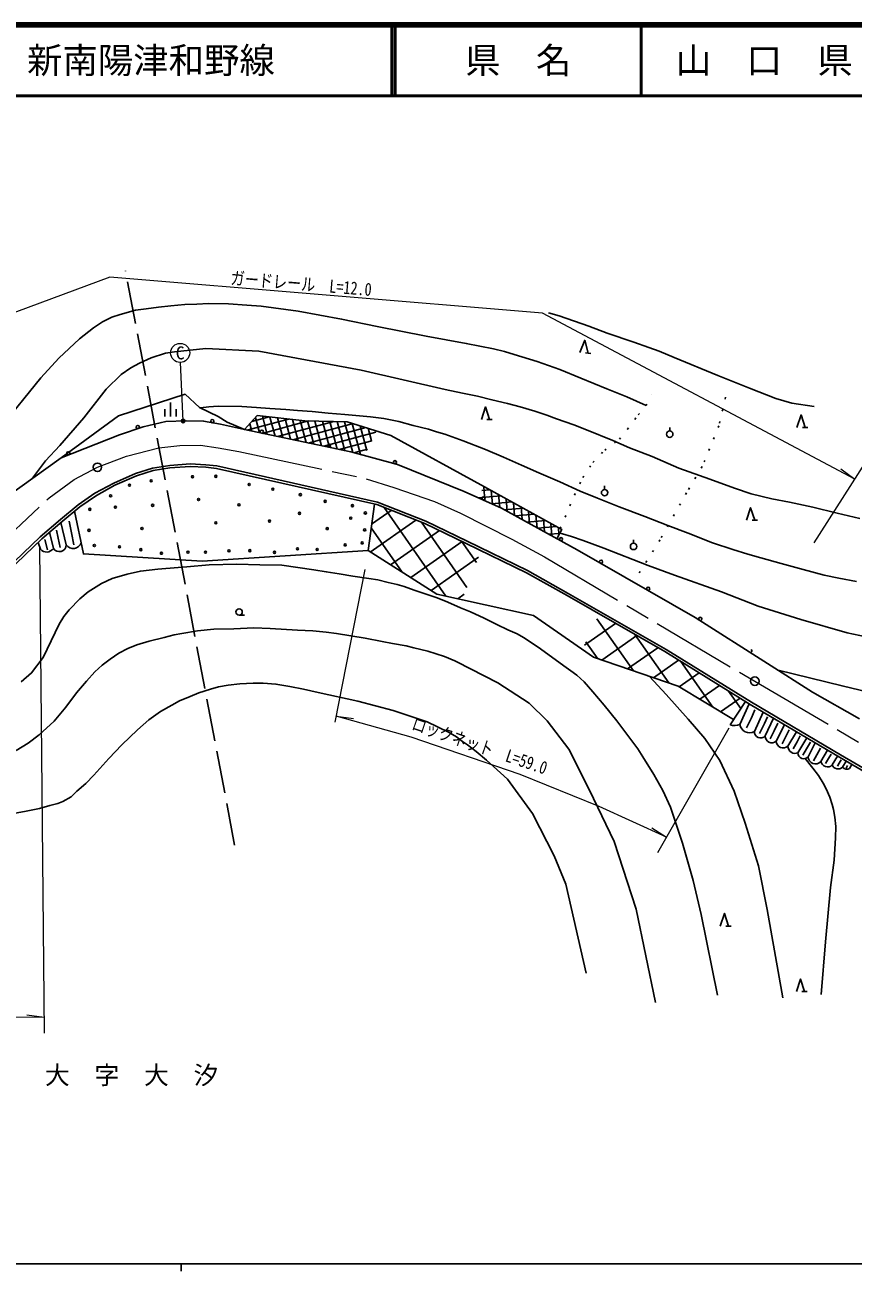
# Model space of a CAD drawing. Units: millimetres at full size, sheet at 1:1000; details may follow other scales. Extents: x 40000 to 680000, y 20000 to 380000.
# Drawn here: x 245929 to 362928, y 204000 to 380000 of the extents above; entities that cross this region are included whole.
import ezdxf
from ezdxf.enums import TextEntityAlignment as Align

# ---------------------------------------------------------------- set-up
doc = ezdxf.new("R2010")
doc.units = ezdxf.units.MM
doc.header["$LTSCALE"] = 1000
for name, pattern in [('CHAIN', [18.5, 12, -1.5, 3.5, -1.5]), ('DASHED', [7.5, 6, -1.5]), ('DOTTED', [1.75, 0.25, -1.5])]:
    doc.linetypes.add(name, pattern=pattern)
for name, color, linetype, lineweight in [('M-BGD', 7, 'Continuous', 25), ('M-BMK', 2, 'CHAIN', 13), ('M-BMK-ROW', 30, 'DASHED', 25), ('M-BMK-SRVR', 3, 'Continuous', 25), ('M-STR-HTXT', 7, 'Continuous', 13), ('M-STR-STRC', 7, 'Continuous', 25), ('M-TTL', 2, 'Continuous', 140), ('M-TTL-BAND', 7, 'Continuous', 25), ('M-TTL-LINE', 7, 'Continuous', 50)]:
    doc.layers.add(name, color=color, linetype=linetype, lineweight=lineweight)
doc.layers.add('M-BMK-HTXT', color=7, linetype='Continuous')
doc.layers.add('M-TTL-TXT', color=7, linetype='Continuous')
doc.styles.add('ＭＳ ゴシック', font='')
doc.styles.get('ＭＳ ゴシック').set_extended_font_data('MS Gothic')

msp = doc.modelspace()

# ---------------------------------------------------------------- hatches: boundary and pattern name
at = {"layer": 'M-STR-STRC'}
msp.add_hatch(color=256, dxfattribs=at).paths.add_polyline_path([(268462, 324253, -1), (268121, 323887, -1)])

# ---------------------------------------------------------------- linework, layer by layer
at = {"layer": 'M-BGD'}
for p, q in [((325105, 333666), (325855, 333616)), ((265695, 324687), (265695, 325732)), ((266495, 324687), (266495, 326679)), ((267295, 324687), (267295, 325732)), ((283150, 324336), (277297, 322768)), ((280417, 324639), (277985, 323987)), ((279067, 322397), (278493, 324537)), ((286005, 324066), (279465, 322313)), ((280163, 322167), (279473, 324744)), ((281260, 321937), (280540, 324625)), ((282357, 321707), (281607, 324507)), ((289579, 323988), (281632, 321859)), ((283454, 321477), (282674, 324389)), ((284551, 321247), (283741, 324271)), ((285648, 321017), (284808, 324153)), ((286745, 320787), (285865, 324069)), ((287842, 320557), (286907, 324046)), ((288939, 320327), (287948, 324024)), ((290036, 320097), (288989, 324001)), ((291133, 319867), (290031, 323978)), ((292234, 319619), (291072, 323956)), ((311203, 324257), (311956, 324257)), ((277970, 322627), (277690, 323669)), ((292310, 323685), (283800, 321404)), ((294100, 323129), (285967, 320950)), ((295521, 322475), (288135, 320495)), ((293350, 319318), (292168, 323729)), ((294230, 319897), (293297, 323378)), ((294905, 321244), (294427, 323028)), ((295579, 322590), (295556, 322677)), ((337026, 322653), (337026, 323162)), ((355788, 323145), (356540, 323145)), ((294922, 321279), (290302, 320041)), ((294323, 320083), (292413, 319571)), ((313163, 313487), (309971, 313208)), ((311590, 314353), (310484, 314256)), ((310922, 312790), (310750, 314750)), ((311966, 312331), (311799, 314238)), ((313010, 311873), (312853, 313657)), ((327823, 314396), (327823, 314904)), ((305415, 299339), (296662, 311839)), ((314736, 312621), (311877, 312370)), ((316309, 311754), (313690, 311525)), ((314062, 311320), (313908, 313077)), ((315117, 310737), (314963, 312496)), ((316171, 310154), (316017, 311915)), ((301162, 310064), (294723, 305555)), ((297677, 311439), (294912, 309503)), ((308370, 300566), (301933, 309760)), ((317882, 310888), (315258, 310659)), ((319455, 310022), (316826, 309792)), ((317226, 309571), (317072, 311334)), ((318281, 308988), (318127, 310753)), ((319336, 308405), (319181, 310173)), ((348653, 310031), (349405, 310031)), ((249954, 306064), (249396, 308340)), ((251775, 306555), (251023, 309741)), ((299244, 302704), (294843, 308989)), ((304488, 308578), (297589, 303747)), ((321028, 309156), (318394, 308925)), ((321504, 308194), (319962, 308059)), ((320391, 307822), (320236, 309592)), ((321381, 307973), (321291, 309011)), ((247796, 306913), (248115, 305965)), ((249139, 305858), (248764, 307343)), ((307723, 307028), (300456, 301939)), ((309734, 304068), (307629, 307073)), ((331913, 306792), (331913, 307300)), ((310030, 304829), (303322, 300131)), ((307988, 299583), (307104, 298965)), ((276191, 296640), (276941, 296640)), ((331892, 288767), (326733, 296136)), ((329364, 295477), (324961, 292394)), ((326882, 290473), (325194, 292885)), ((332359, 293759), (327410, 290294)), ((336901, 287062), (332112, 293901)), ((335355, 292042), (331076, 289045)), ((338282, 290276), (334741, 287797)), ((343096, 283662), (338605, 290076)), ((341175, 288488), (338367, 286521)), ((344069, 286699), (341291, 284753)), ((347068, 283438), (345331, 285919)), ((346963, 284910), (344215, 282986)), ((347726, 284438), (345550, 281130)), ((346949, 281211), (348237, 284123)), ((348982, 280203), (350233, 282939)), ((350509, 279577), (351692, 282076)), ((352067, 278828), (353224, 281171)), ((353718, 278140), (354917, 280170)), ((355141, 277209), (356380, 279305)), ((356592, 276643), (357563, 278606)), ((358381, 275986), (359317, 277569)), ((359967, 275479), (360715, 276743)), ((361438, 275162), (361941, 276028)), ((361943, 275045), (362142, 275413)), ((362440, 274971), (362773, 275544)), ((344946, 252734), (345698, 252734)), ((355707, 243468), (356459, 243468))]:
    msp.add_line(p, q, dxfattribs=at)
at = {"layer": 'M-BGD', "linetype": 'DASHED'}
for p, q in [((347891, 280735), (348560, 282140)), ((348560, 282140), (349046, 283261)), ((350406, 281333), (350856, 282272)), ((349684, 279936), (350406, 281333)), ((351216, 279170), (351760, 280279)), ((351760, 280279), (352297, 281384)), ((353484, 279597), (353901, 280453)), ((352914, 278483), (353484, 279597)), ((354468, 277750), (355017, 278734)), ((355017, 278734), (355473, 279578)), ((356365, 277773), (356891, 278717)), ((355844, 276841), (356365, 277773)), ((357342, 276064), (357819, 276930)), ((357819, 276930), (358324, 277844)), ((359029, 275676), (359437, 276382)), ((359437, 276382), (359816, 277026)), ((360706, 275309), (360957, 275734)), ((360957, 275734), (361226, 276194))]:
    msp.add_line(p, q, dxfattribs=at)
at = {"layer": 'M-BGD'}
for points in [[(242354, 323020), (248176, 330173), (250710, 332955), (253635, 335686), (255632, 337221), (256880, 338046), (258205, 338717), (259395, 339120), (261564, 339696), (263062, 339907), (264809, 340156), (266556, 340310), (268514, 340502), (270204, 340578), (271885, 340651), (274686, 340603), (277296, 340436), (279283, 340268), (284530, 339585), (290662, 338443), (295704, 337404), (302616, 336053), (308280, 335015), (312126, 334235), (313685, 333872), (315044, 333471), (318315, 332472), (321479, 331335), (324468, 330095), (328131, 328607), (330961, 327495), (333696, 326234)], [(357409, 326106), (354276, 326572), (352010, 327238), (348277, 328704), (343811, 330503), (337633, 333019), (335516, 333900), (334051, 334435), (331935, 335209), (328206, 336469), (325612, 337434), (321399, 338906), (319902, 339358)], [(324319, 333718), (325019, 335458), (325481, 333641)], [(363888, 310278), (360661, 311044), (357232, 311871), (353924, 312596), (351433, 313088), (348548, 313794), (346188, 314560), (342679, 315850), (338322, 317422), (334542, 319042), (331355, 320252), (328995, 321300), (325284, 322812), (323462, 323519), (321042, 324386), (319650, 324890), (317956, 325454), (315897, 326082), (314082, 326525), (311903, 327070), (309866, 327573), (307769, 327977), (305308, 328501), (293453, 331231), (278960, 333934), (271495, 334290), (267051, 333824), (265781, 333634), (263781, 332968), (262099, 332222), (260877, 331556), (259539, 330608), (257405, 328569), (254251, 324489), (250877, 320600), (248860, 318448), (247022, 315965)], [(321086, 307438), (321800, 308731), (310864, 314753), (297627, 322034), (291464, 323947), (285492, 324077), (278757, 324823), (276928, 322845), (274481, 323884), (273253, 324686), (270610, 325972), (268579, 327849), (259164, 324808), (251061, 318870), (243369, 313337), (232873, 307160), (227203, 300096), (222235, 294146), (220231, 290258)], [(363402, 301370), (360919, 301851), (358860, 302293), (355883, 303068), (352746, 303953), (349917, 304722), (348069, 305242), (345933, 305915), (343076, 306855), (339645, 308218), (336756, 309308), (333489, 310572), (329864, 311946), (326797, 313153), (324373, 314154), (321497, 315446), (318524, 316734), (316100, 317840), (313554, 318939), (310989, 320052), (307864, 321270), (305230, 322218), (304056, 322514), (302938, 322910), (300802, 323442), (298737, 323982), (296657, 324408), (294755, 324660), (293196, 324804), (291140, 324993), (288783, 325182), (286511, 325381), (284420, 325552), (282779, 325705), (280529, 325849), (278663, 325985), (276580, 326093), (273227, 326156), (271916, 326048), (270738, 325910)], [(310416, 324257), (310999, 326039), (311581, 324257)], [(251061, 318870), (259276, 322095), (262656, 323232), (265848, 323984), (268690, 324084), (271169, 324049), (273557, 323601), (276928, 322845), (291957, 319694), (298563, 317914), (307980, 314082), (313260, 311763), (323941, 305860), (340633, 296289), (350830, 289802), (357200, 285778), (363840, 281997)], [(355001, 323145), (355583, 324927), (356165, 323145)], [(239654, 299650), (248097, 307698), (250959, 310161), (253453, 312203), (255830, 313852), (258483, 315302), (261557, 316661), (263956, 317408), (266384, 317783), (269272, 317988), (271503, 317889), (273033, 317731), (295743, 312589), (302577, 309892), (308423, 307092), (316951, 302942), (322696, 299714), (336500, 291801), (348571, 284339), (361167, 276894), (369810, 271871)], [(369642, 271552), (360985, 276583), (348385, 284031), (336316, 291491), (322518, 299401), (316784, 302623), (308267, 306768), (302433, 309562), (295637, 312244), (272974, 317375), (271476, 317530), (269277, 317628), (266425, 317425), (264038, 317056), (261683, 316323), (258642, 314979), (256019, 313545), (253670, 311916), (251190, 309885), (248339, 307431), (239904, 299391)], [(295293, 312322), (294407, 305755), (270972, 304242), (254190, 305278), (252930, 311309)], [(347866, 310031), (348448, 311813), (349030, 310031)], [(367449, 293010), (362097, 294136), (355524, 296013), (349515, 297890), (344351, 299954), (337684, 302300), (334000, 303637), (327709, 306077), (324798, 307203), (323138, 307752), (321864, 308102), (321513, 308210)], [(346044, 281881), (338209, 286616), (326268, 290682), (317770, 296604), (304126, 299624), (294407, 305755)], [(343777, 242984), (341470, 254353), (340355, 259167), (338806, 264424), (337140, 269538), (336050, 271853), (334796, 274114), (333235, 276635), (332499, 277752), (331082, 279659), (329555, 281702), (327756, 283936), (326148, 285788), (324922, 287205), (323905, 288157), (323068, 288785), (322087, 289493), (320336, 290738), (318428, 292100), (316356, 293462), (315457, 293979), (314176, 294579), (312595, 295314), (310796, 296213), (308861, 297085), (307471, 297684), (305672, 298474), (304173, 299101), (302347, 299700), (300929, 300190), (299485, 300708), (298531, 300953), (297250, 301253), (295778, 301607), (294497, 301797), (292262, 302124), (290329, 302456), (288491, 302764), (286729, 303033), (284506, 303381), (282239, 303686), (279105, 303765), (275890, 303826), (271957, 303740), (268798, 303487), (267573, 303390), (264686, 303149), (262256, 302859), (260364, 302450), (258278, 301806), (256762, 301118), (254887, 299935), (253693, 298926), (252178, 297389), (251444, 296426), (250755, 295371), (248504, 290661), (246874, 288482), (245383, 287244)], [(335012, 241951), (332261, 255113), (329177, 264693), (325676, 271941), (322759, 277689), (319702, 281690), (317174, 284186), (312756, 287102), (306964, 290057), (306681, 290178), (305227, 290799), (302862, 291536), (300881, 292042), (299790, 292311), (297870, 292633), (296418, 292918), (293987, 293381), (289950, 294031), (288492, 294216), (286616, 294424), (284440, 294517), (280574, 294771), (278282, 294841), (275434, 294725), (272610, 294656), (270318, 294424), (268119, 294054), (267017, 293844), (265582, 293497), (263475, 292988), (261762, 292456), (260489, 291923), (259215, 291276), (257965, 290420), (256831, 289587), (255807, 288650), (254626, 287308), (253214, 285688), (251686, 283629), (250042, 281686), (247958, 279742), (246407, 278539), (244683, 277535)], [(483154, 290192), (474404, 287781), (466400, 285899), (459613, 284531), (450232, 283116), (442798, 282054), (436957, 281524), (431288, 280820), (424313, 280371), (415187, 279932), (406691, 279401), (400850, 279578), (395186, 280109), (388106, 280993), (379256, 282585), (368813, 284885), (361379, 286654), (352339, 288849)], [(243821, 268519), (246104, 268960), (247999, 269341), (249441, 269737), (250572, 270019), (251307, 270302), (252466, 270966), (253272, 271771), (254530, 272873), (255675, 274018), (257771, 276412), (259609, 278305), (261819, 280432), (263458, 281845), (265098, 283046), (266668, 283908), (267791, 284521), (269276, 285142), (270477, 285651), (272132, 286174), (273291, 286527), (274648, 286753), (276288, 286951), (278168, 287036), (279590, 287022), (281400, 286909), (283337, 286584), (285288, 286174), (287352, 285722), (292964, 284486), (297973, 283152), (302745, 281556), (305780, 280111), (306880, 279476), (307771, 278810), (308473, 278327), (309674, 277405), (311129, 276156), (314118, 273481), (317637, 268646), (320683, 262657), (322323, 258643), (325202, 246053)], [(352992, 242606), (350780, 255089), (349570, 261223), (347676, 267282), (346114, 271780), (344120, 276111), (342006, 279213), (339608, 281944), (336522, 285425), (334155, 287997)], [(356151, 276379), (357244, 275030), (358052, 274016), (358699, 272915), (359140, 272092), (359625, 270947), (359988, 269879), (360140, 269182), (360370, 268112), (360493, 266798), (360442, 265187), (360239, 262045), (359739, 258181), (359009, 250522), (358405, 243052)], [(344159, 252734), (344741, 254516), (345323, 252734)], [(354920, 243468), (355502, 245250), (356084, 243468)]]:
    msp.add_lwpolyline(points, dxfattribs=at)
at = {"layer": 'M-BGD', "linetype": 'DOTTED'}
for points in [[(321538, 308875), (323572, 313607), (324744, 316065), (326166, 318197), (327838, 319944), (329913, 321507), (331042, 322898), (332583, 324927), (333696, 326234), (334501, 327822)], [(344898, 327410), (343976, 323355), (341610, 317612), (339397, 313896), (335648, 307275), (331900, 301296)]]:
    msp.add_lwpolyline(points, dxfattribs=at)
at = {"layer": 'M-BGD', "linetype": 'DASHED'}
for points in [[(252821, 306553), (252501, 308260), (252196, 309926)], [(250918, 306192), (250640, 307525), (250390, 308663)]]:
    msp.add_lwpolyline(points, dxfattribs=at)
at = {"layer": 'M-BGD'}
for centre, radius in [((272404, 324046), 225), ((261872, 323206), 225), ((279388, 322559), 225), ((337026, 322203), 450), ((288891, 320567), 225), ((252055, 319502), 225), ((298212, 318241), 225), ((260711, 314997), 150), ((263769, 315614), 150), ((269613, 316187), 150), ((272906, 316246), 150), ((277610, 315099), 150), ((258036, 313497), 150), ((280962, 314423), 150), ((284843, 313659), 150), ((310710, 313129), 225), ((327823, 313946), 450), ((255095, 311586), 150), ((258712, 311880), 150), ((263975, 312145), 150), ((270466, 312982), 150), ((276170, 312218), 150), ((288337, 312720), 150), ((292194, 312109), 150), ((272906, 309689), 150), ((280492, 309925), 150), ((284726, 311013), 150), ((291959, 310345), 150), ((294029, 311074), 150), ((254978, 308616), 150), ((262475, 308881), 150), ((288643, 308863), 150), ((293935, 308675), 150), ((255742, 306470), 150), ((259300, 306293), 150), ((291183, 306558), 150), ((293582, 306840), 150), ((321670, 307372), 225), ((331913, 306342), 450), ((262299, 305882), 150), ((265210, 305382), 150), ((268966, 305544), 150), ((271436, 305544), 150), ((274758, 305720), 150), ((277698, 305749), 150), ((281197, 305514), 150), ((284432, 306014), 150), ((287208, 305923), 150), ((327325, 304179), 225), ((333976, 300365), 225), ((276191, 297090), 450), ((341336, 296108), 225)]:
    msp.add_circle(centre, radius, dxfattribs=at)
for centre, radius, start, end in [((250786, 306601), 990, 212.8058, 357.32085), ((252743, 307220), 1175, 214.50935, 341.98381), ((248997, 306711), 1155, 220.23327, 325.95129), ((348412, 291607), 225, 237.53811, 57.53811), ((346134, 283140), 2094, 253.80155, 292.89976), ((348302, 281386), 1364, 187.37045, 299.87195), ((349861, 280171), 880, 177.9183, 317.48182), ((351453, 279546), 945, 178.14159, 310.54081), ((353055, 278875), 989, 182.70281, 312.04863), ((354717, 278114), 1000, 178.48728, 295.07933), ((355968, 277185), 827, 178.39055, 319.04396), ((357606, 276638), 1013, 179.72741, 319.93271), ((359306, 276144), 938, 189.66407, 314.85503), ((360817, 275851), 928, 203.67258, 312.03052), ((362066, 275732), 848, 222.24638, 296.20535)]:
    msp.add_arc(centre, radius, start, end, dxfattribs=at)
at = {"layer": 'M-BMK'}
msp.add_lwpolyline([(239196, 303670), (249335, 313227), (252900, 315800), (256171, 317527), (260265, 319072), (264859, 320248), (267799, 320615), (270740, 320652), (273239, 320248), (276142, 319770), (294159, 315913), (298069, 314649), (303773, 312708), (307478, 311062), (314740, 307391), (319327, 304874), (349039, 287318), (367270, 276618)], dxfattribs=at)
at = {"layer": 'M-BMK-ROW'}
msp.add_line((275556, 264160), (260133, 345287), dxfattribs=at)
at = {"layer": 'M-BMK-SRVR'}
for centre in [(256171, 317527), (349039, 287318)]:
    msp.add_circle(centre, 600, dxfattribs=at)
at = {"layer": 'M-STR-HTXT'}
for p, q in [((268291, 324070), (267919, 332330)), ((357437, 306844), (367679, 322949)), ((248673, 237612), (248019, 306250)), ((289751, 281511), (293978, 303106)), ((335343, 263139), (345437, 280704))]:
    msp.add_line(p, q, dxfattribs=at)
for points in [[(361174, 317286), (363160, 315842), (319046, 339308), (257940, 344379), (226922, 332887), (229083, 334052)], [(334513, 266616), (336587, 265302), (327038, 269622), (315902, 274138), (300479, 279394), (289916, 282355), (292349, 282028)], [(246218, 240199), (248652, 239880), (177420, 239201), (179847, 239566)]]:
    msp.add_lwpolyline(points, dxfattribs=at)
msp.add_circle((267858, 333679), 1350, dxfattribs=at)
at = {"layer": 'M-STR-STRC'}
msp.add_circle((268291, 324070), 250, dxfattribs=at)
at = {"layer": 'M-TTL'}
msp.add_line((680000, 380000), (40000, 380000), dxfattribs=at)
at = {"layer": 'M-TTL-BAND'}
for p, q in [((40000, 205000), (579000, 205000)), ((268000, 205000), (268000, 204000))]:
    msp.add_line(p, q, dxfattribs=at)
at = {"layer": 'M-TTL-LINE'}
for p, q in [((297750, 380000), (297750, 370000)), ((298250, 380000), (298250, 370000)), ((333000, 380000), (333000, 370000)), ((40000, 370000), (680000, 370000))]:
    msp.add_line(p, q, dxfattribs=at)

# ---------------------------------------------------------------- texts
at = {"layer": 'M-BMK-HTXT', "style": 'ＭＳ ゴシック'}
msp.add_text('大\u3000字\u3000大\u3000汐', height=2566, dxfattribs=at).set_placement((261006, 231670), align=Align.MIDDLE_CENTER)
at = {"layer": 'M-STR-HTXT', "style": 'ＭＳ ゴシック', "width": 0.8}
for s, rotation, p in [('ガードレール\u3000L=12.0', 355.205, (284833, 341995)), ('ロックネット\u3000L=59.0', 341.242, (309702, 276801))]:
    msp.add_text(s, height=1833, rotation=rotation, dxfattribs=at).set_placement(p, align=Align.BOTTOM_CENTER)
at = {"layer": 'M-STR-HTXT', "style": 'ＭＳ ゴシック'}
msp.add_text('C', height=1833, dxfattribs=at).set_placement((267858, 333679), align=Align.MIDDLE_CENTER)
at = {"layer": 'M-TTL-TXT', "style": 'ＭＳ ゴシック'}
msp.add_text('主要地方道\u3000新南陽津和野線', height=3666, dxfattribs=at).set_placement((216234, 375000), align=Align.MIDDLE_LEFT)
for s, p in [('県\u3000名', (315625, 375000)), ('山\u3000口\u3000県', (350375, 375000))]:
    msp.add_text(s, height=3666, dxfattribs=at).set_placement(p, align=Align.MIDDLE_CENTER)

doc.saveas('drawing.dxf')
